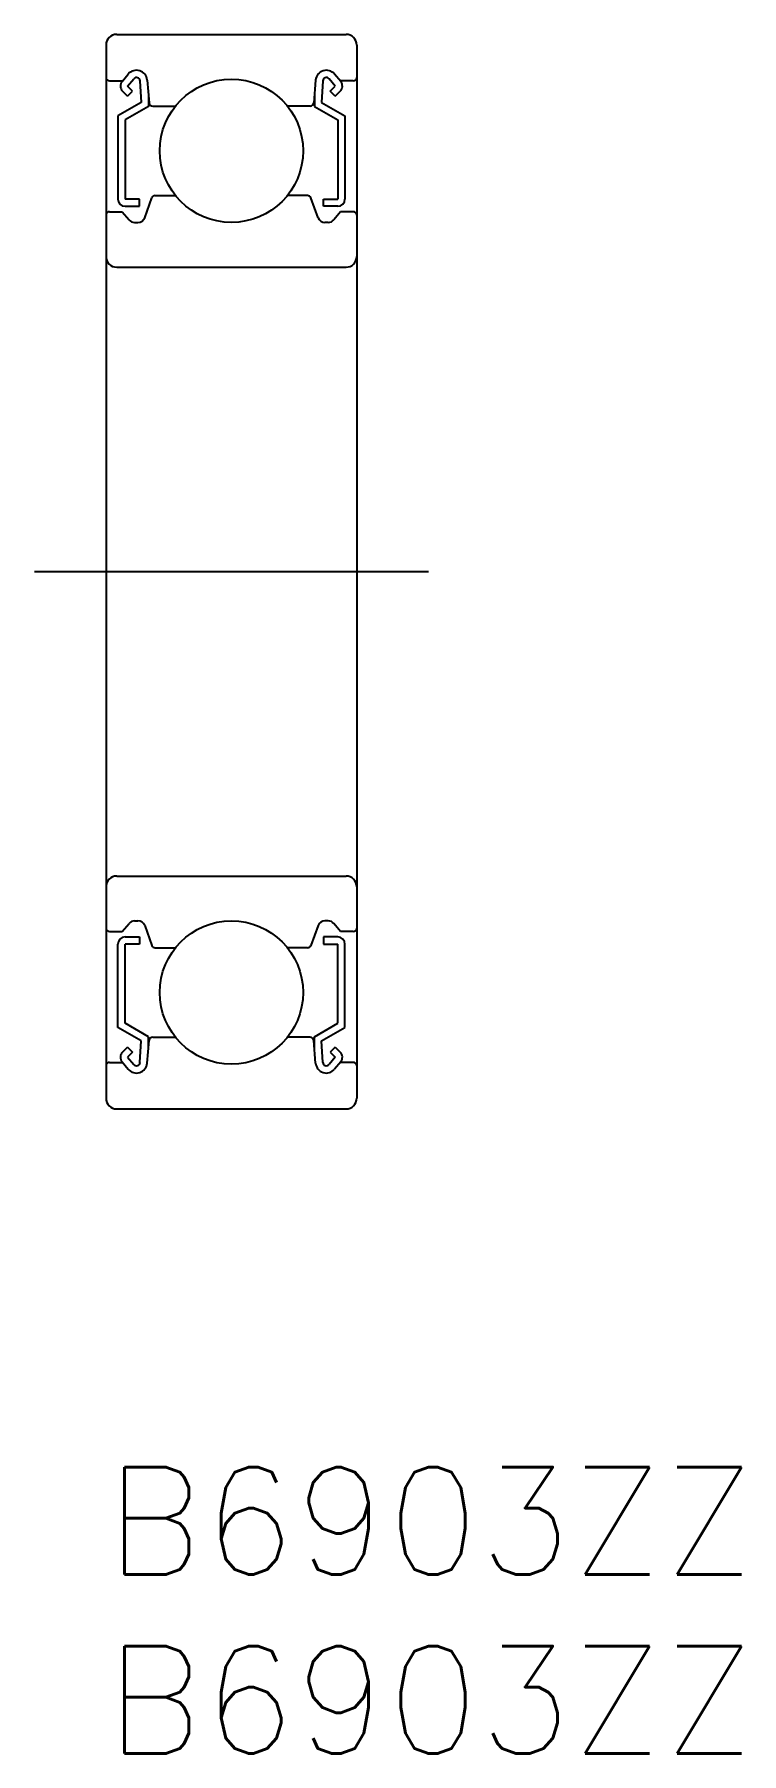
# Model space of a CAD drawing. Extents: x -2 to 17.7, y -8 to 40.
import ezdxf

# ---------------------------------------------------------------- set-up
doc = ezdxf.new("R2010")
doc.units = 0
doc.header["$LTSCALE"] = 0.5
doc.linetypes.add('CENTER', pattern=[50.8, 31.75, -6.35, 6.35, -6.35])
for name, color, linetype in [('MSM_CENTER', 1, 'CENTER'), ('MSM_CONTINUOUS', 7, 'CONTINUOUS'), ('MSM_PART_NUMBER', 7, 'CONTINUOUS')]:
    doc.layers.add(name, color=color, linetype=linetype)
doc.styles.get("Standard").update_dxf_attribs({"font": 'txt.shx', "height": 3, "bigfont": 'bigfont.shx'})

# ---------------------------------------------------------------- blocks, each defined once
blk = doc.blocks.new('*U2')
at = {"layer": 'MSM_PART_NUMBER'}
blk.add_text('B6903ZZ', height=3, dxfattribs=at).set_placement((0, -3))
blk = doc.blocks.new('*U3')
at = {"layer": 'MSM_PART_NUMBER'}
blk.add_text('B6903ZZ', height=3, dxfattribs=at).set_placement((0, -8))

msp = doc.modelspace()

# ---------------------------------------------------------------- linework, layer by layer
at = {"layer": 'MSM_CENTER'}
msp.add_line((-2, 25), (9, 25), dxfattribs=at)
at = {"layer": 'MSM_CONTINUOUS'}
for p, q in [((0.3, 40), (6.7, 40)), ((0, 39.7), (0, 10.3)), ((7, 39.7), (7, 10.3)), ((0.448, 38.686), (0.619, 38.891)), ((6.552, 38.686), (6.381, 38.891)), ((0.1, 38.7), (0.46, 38.7)), ((0.602, 38.275), (0.461, 38.416)), ((0.602, 38.558), (0.772, 38.76)), ((0.743, 38.417), (0.602, 38.558)), ((0.602, 38.275), (0.743, 38.417)), ((0.948, 38.701), (0.981, 38.101)), ((1.148, 38.724), (1.203, 38.091)), ((5.852, 38.724), (5.797, 38.091)), ((6.052, 38.701), (6.019, 38.101)), ((6.398, 38.558), (6.228, 38.76)), ((6.257, 38.417), (6.398, 38.558)), ((6.398, 38.275), (6.257, 38.417)), ((6.398, 38.275), (6.539, 38.416)), ((6.9, 38.7), (6.54, 38.7)), ((0.981, 38.101), (0.331, 37.725)), ((1.181, 37.985), (0.531, 37.61)), ((1.181, 38.346), (1.181, 37.985)), ((1.303, 38), (1.939, 38)), ((5.697, 38), (5.061, 38)), ((5.819, 38.346), (5.819, 37.985)), ((5.819, 37.985), (6.469, 37.61)), ((6.019, 38.101), (6.669, 37.725)), ((0.331, 37.725), (0.331, 35.4)), ((0.531, 37.61), (0.531, 35.4)), ((6.469, 37.61), (6.469, 35.4)), ((6.669, 37.725), (6.669, 35.4)), ((0.1, 35.05), (0.45, 35.05)), ((0.45, 35.05), (0.642, 34.822)), ((0.931, 35.4), (0.531, 35.4)), ((0.531, 35.2), (0.931, 35.2)), ((0.931, 35.2), (0.931, 35.4)), ((1.079, 34.882), (1.28, 35.434)), ((1.374, 35.5), (1.939, 35.5)), ((5.626, 35.5), (5.061, 35.5)), ((5.921, 34.882), (5.72, 35.434)), ((6.069, 35.4), (6.469, 35.4)), ((6.069, 35.2), (6.069, 35.4)), ((6.469, 35.2), (6.069, 35.2)), ((6.55, 35.05), (6.358, 34.822)), ((6.9, 35.05), (6.55, 35.05)), ((0.795, 34.75), (0.891, 34.75)), ((6.205, 34.75), (6.109, 34.75)), ((0.3, 33.5), (6.7, 33.5)), ((0.3, 16.5), (6.7, 16.5)), ((0.1, 14.95), (0.45, 14.95)), ((0.45, 14.95), (0.642, 15.178)), ((0.795, 15.25), (0.891, 15.25)), ((1.079, 15.118), (1.28, 14.566)), ((5.921, 15.118), (5.72, 14.566)), ((6.205, 15.25), (6.109, 15.25)), ((6.55, 14.95), (6.358, 15.178)), ((6.9, 14.95), (6.55, 14.95)), ((0.331, 12.275), (0.331, 14.6)), ((0.531, 14.8), (0.931, 14.8)), ((0.531, 12.39), (0.531, 14.6)), ((0.931, 14.6), (0.531, 14.6)), ((0.931, 14.8), (0.931, 14.6)), ((1.374, 14.5), (1.939, 14.5)), ((5.626, 14.5), (5.061, 14.5)), ((6.469, 14.8), (6.069, 14.8)), ((6.069, 14.8), (6.069, 14.6)), ((6.069, 14.6), (6.469, 14.6)), ((6.469, 12.39), (6.469, 14.6)), ((6.669, 12.275), (6.669, 14.6)), ((0.981, 11.899), (0.331, 12.275)), ((1.181, 12.015), (0.531, 12.39)), ((1.181, 11.654), (1.181, 12.015)), ((1.303, 12), (1.939, 12)), ((5.697, 12), (5.061, 12)), ((5.819, 12.015), (6.469, 12.39)), ((5.819, 11.654), (5.819, 12.015)), ((6.019, 11.899), (6.669, 12.275)), ((0.602, 11.725), (0.461, 11.584)), ((0.602, 11.725), (0.743, 11.583)), ((0.743, 11.583), (0.602, 11.442)), ((0.948, 11.299), (0.981, 11.899)), ((1.148, 11.276), (1.203, 11.909)), ((5.852, 11.276), (5.797, 11.909)), ((6.052, 11.299), (6.019, 11.899)), ((6.398, 11.725), (6.257, 11.583)), ((6.257, 11.583), (6.398, 11.442)), ((6.398, 11.725), (6.539, 11.584)), ((0.1, 11.3), (0.46, 11.3)), ((0.448, 11.314), (0.619, 11.109)), ((0.602, 11.442), (0.772, 11.24)), ((6.398, 11.442), (6.228, 11.24)), ((6.552, 11.314), (6.381, 11.109)), ((6.9, 11.3), (6.54, 11.3)), ((0.3, 10), (6.7, 10))]:
    msp.add_line(p, q, dxfattribs=at)
for centre in [(3.5, 36.75), (3.5, 13.25)]:
    msp.add_circle(centre, 2, dxfattribs=at)
for centre, radius, start, end in [((0.3, 39.7), 0.3, 90, 180), ((6.7, 39.7), 0.3, 0, 90), ((0.849, 38.698), 0.3, 4.9347, 140.1381), ((6.151, 38.698), 0.3, 39.8619, 175.0653), ((0.1, 38.8), 0.1, 180, 270), ((0.602, 38.558), 0.2, 140.138, 225.0003), ((0.849, 38.696), 0.1, 3.1016, 139.9513), ((6.151, 38.696), 0.1, 40.0487, 176.8984), ((6.398, 38.558), 0.2, 314.9997, 39.862), ((6.9, 38.8), 0.1, 270, 0), ((1.303, 38.1), 0.1, 184.9347, 269.9991), ((5.697, 38.1), 0.1, 270.0009, 355.0653), ((0.1, 34.95), 0.1, 90, 180), ((0.531, 35.4), 0.2, 180, 270), ((1.374, 35.4), 0.1, 89.9999, 159.9917), ((5.626, 35.4), 0.1, 20.0083, 90.0001), ((6.469, 35.4), 0.2, 270, 0), ((6.9, 34.95), 0.1, 0, 90), ((0.795, 34.95), 0.2, 219.977, 270.0002), ((0.891, 34.95), 0.2, 270, 339.9912), ((6.109, 34.95), 0.2, 200.0088, 270), ((6.205, 34.95), 0.2, 269.9998, 320.023), ((0.3, 33.8), 0.3, 180, 270), ((6.7, 33.8), 0.3, 270, 0), ((0.3, 16.2), 0.3, 90, 180), ((6.7, 16.2), 0.3, 0, 90), ((0.1, 15.05), 0.1, 180, 270), ((0.795, 15.05), 0.2, 89.9998, 140.023), ((0.891, 15.05), 0.2, 20.0088, 90), ((6.109, 15.05), 0.2, 90, 159.9912), ((6.205, 15.05), 0.2, 39.977, 90.0002), ((6.9, 15.05), 0.1, 270, 0), ((0.531, 14.6), 0.2, 90, 180), ((1.374, 14.6), 0.1, 200.0083, 270.0001), ((5.626, 14.6), 0.1, 269.9999, 339.9917), ((6.469, 14.6), 0.2, 0, 90), ((1.303, 11.9), 0.1, 90.0009, 175.0653), ((5.697, 11.9), 0.1, 4.9347, 89.9991), ((0.602, 11.442), 0.2, 134.9997, 219.862), ((6.398, 11.442), 0.2, 320.138, 45.0003), ((0.1, 11.2), 0.1, 90, 180), ((0.849, 11.302), 0.3, 219.8619, 355.0653), ((0.849, 11.304), 0.1, 220.0487, 356.8984), ((6.151, 11.302), 0.3, 184.9347, 320.1381), ((6.151, 11.304), 0.1, 183.1016, 319.9513), ((6.9, 11.2), 0.1, 0, 90), ((0.3, 10.3), 0.3, 180, 270), ((6.7, 10.3), 0.3, 270, 0)]:
    msp.add_arc(centre, radius, start, end, dxfattribs=at)

# ---------------------------------------------------------------- block references
for name in ['*U2', '*U3']:
    msp.add_blockref(name, (0, 0), dxfattribs=at)

doc.saveas('drawing.dxf')
